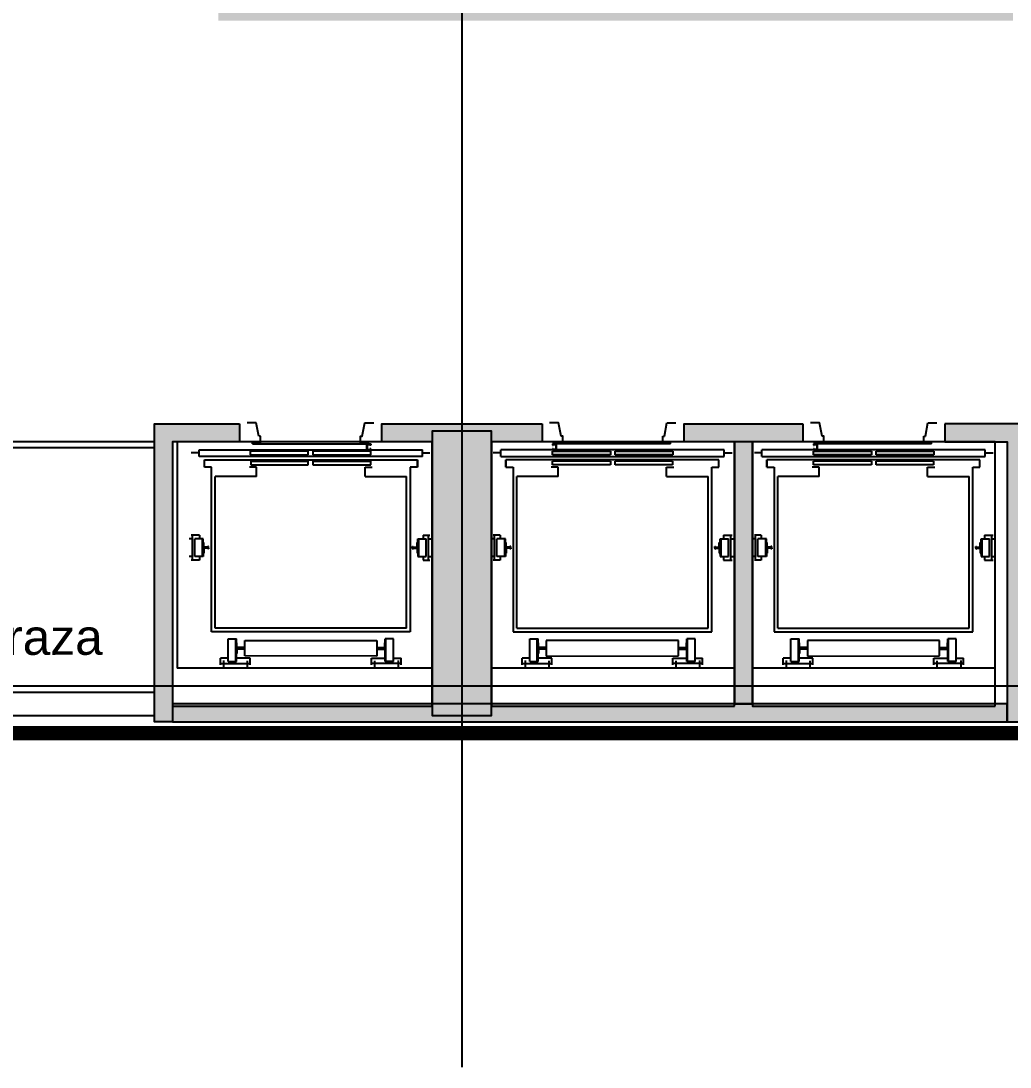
# Model space of a CAD drawing. Header units: metres. Extents: x 357 to 1031, y 43 to 2905.
# Drawn here: x 1008.27 to 1016.62, y 2472.12 to 2480.95 of the extents above; entities that cross this region are included whole.
import ezdxf

# ---------------------------------------------------------------- set-up
doc = ezdxf.new("R2010")
doc.units = ezdxf.units.M
doc.layers.add('GG_PISO 5', color=8, linetype='Continuous')
doc.styles.get("Standard").update_dxf_attribs({"font": 'arial.ttf'})

msp = doc.modelspace()

# ---------------------------------------------------------------- hatches: boundary and pattern name
at = {"layer": 'GG_PISO 5'}
h = msp.add_hatch(color=256, dxfattribs=at)
h.paths.add_polyline_path([(1003.7434, 2527.915), (1003.2434, 2527.915), (1003.2434, 2529.415), (1003.7434, 2529.415)])
h.paths.add_polyline_path([(996.2434, 2527.915), (995.7434, 2527.915), (995.7434, 2529.415), (996.2434, 2529.415)])
h.paths.add_polyline_path([(1019.741, 2527.915), (1019.241, 2527.915), (1019.241, 2529.415), (1019.741, 2529.415)])
h.paths.add_polyline_path([(1012.2434, 2527.915), (1011.7434, 2527.915), (1011.7434, 2529.415), (1012.2434, 2529.415)])
h.paths.add_polyline_path([(1020.241, 2519.3901), (1020.241, 2518.8901), (1018.741, 2518.8901), (1018.741, 2519.3901)])
h.paths.add_polyline_path([(1004.2434, 2519.3901), (1004.2434, 2518.8901), (1002.7434, 2518.8901), (1002.7434, 2519.3901)])
h.paths.add_polyline_path([(1011.2434, 2519.3901), (1011.2434, 2518.8901), (1012.7434, 2518.8901), (1012.7434, 2519.3901)])
h.paths.add_polyline_path([(995.2434, 2519.3901), (995.2434, 2518.8901), (996.7434, 2518.8901), (996.7434, 2519.3901)])
h.paths.add_polyline_path([(1020.241, 2511.3901), (1020.241, 2510.8901), (1018.741, 2510.8901), (1018.741, 2511.3901)])
h.paths.add_polyline_path([(1004.2434, 2511.3901), (1004.2434, 2510.8901), (1002.7434, 2510.8901), (1002.7434, 2511.3901)])
h.paths.add_polyline_path([(1011.2434, 2511.3901), (1011.2434, 2510.8901), (1012.7434, 2510.8901), (1012.7434, 2511.3901)])
h.paths.add_polyline_path([(995.2434, 2511.3901), (995.2434, 2510.8901), (996.7434, 2510.8901), (996.7434, 2511.3901)])
h.paths.add_polyline_path([(1020.241, 2501.2901), (1020.241, 2500.7901), (1018.741, 2500.7901), (1018.741, 2501.2901)])
h.paths.add_polyline_path([(1004.2434, 2501.2901), (1004.2434, 2500.7901), (1002.7434, 2500.7901), (1002.7434, 2501.2901)])
h.paths.add_polyline_path([(1011.2434, 2501.2901), (1011.2434, 2500.7901), (1012.7434, 2500.7901), (1012.7434, 2501.2901)])
h.paths.add_polyline_path([(995.2434, 2501.2901), (995.2434, 2500.7901), (996.7434, 2500.7901), (996.7434, 2501.2901)])
h.paths.add_polyline_path([(1020.241, 2493.2901), (1020.241, 2492.7901), (1018.741, 2492.7901), (1018.741, 2493.2901)])
h.paths.add_polyline_path([(1004.2434, 2493.2901), (1004.2434, 2492.7901), (1002.7434, 2492.7901), (1002.7434, 2493.2901)])
h.paths.add_polyline_path([(1011.2434, 2493.2901), (1011.2434, 2492.7901), (1012.7434, 2492.7901), (1012.7434, 2493.2901)])
h.paths.add_polyline_path([(995.2434, 2493.2901), (995.2434, 2492.7901), (996.7434, 2492.7901), (996.7434, 2493.2901)])
h.paths.add_polyline_path([(1012.2433, 2483.6125), (1011.7433, 2483.6125), (1011.7434, 2482.1172), (1012.2434, 2482.1172)])
h.paths.add_polyline_path([(1018.3458, 2483.6151), (1019.8458, 2483.6151), (1019.8458, 2483.1151), (1018.3458, 2483.1151)])
h.paths.add_polyline_path([(996.2434, 2482.1149), (996.2434, 2483.6149), (995.7434, 2483.6149), (995.7434, 2482.1149)])
h.paths.add_polyline_path([(1003.7434, 2482.1149), (1003.7434, 2483.6149), (1003.2434, 2483.6149), (1003.2434, 2482.1149)])
h.paths.add_polyline_path([(1019.241, 2475.0901), (1019.241, 2477.4901), (1019.741, 2477.4901), (1019.741, 2475.0901)])
h.paths.add_polyline_path([(1011.7434, 2477.4901), (1011.7434, 2475.0901), (1012.2434, 2475.0901), (1012.2434, 2477.4901)])
h.paths.add_polyline_path([(1003.2434, 2477.4901), (1003.2434, 2475.0901), (1003.7434, 2475.0901), (1003.7434, 2477.4901)])
h.paths.add_polyline_path([(996.2434, 2477.4901), (996.2434, 2475.0901), (995.7434, 2475.0901), (995.7434, 2477.4901)])
at = {"layer": 'GG_PISO 5', "ltscale": 0.03}
h = msp.add_hatch(color=256, dxfattribs=at)
h.dxf.hatch_style = 1
h.paths.add_polyline_path([(1006.8031, 2482.1149), (1006.8031, 2482.2649), (1003.7434, 2482.2652), (1003.7434, 2482.1152)])
h.paths.add_polyline_path([(1003.3934, 2477.4911), (1003.3934, 2482.1158), (1003.2434, 2482.1158), (1003.2434, 2477.8565), (1003.2434, 2477.4911)])
h.paths.add_polyline_path([(1006.803, 2478.9404), (1006.653, 2478.9404), (1006.653, 2482.1149), (1006.803, 2482.1149)])
h.paths.add_polyline_path([(1005.4027, 2479.0904), (1005.403, 2477.4008), (1005.553, 2477.4008), (1005.5528, 2479.0904)])
h.paths.add_polyline_path([(1005.553, 2477.4008), (1005.703, 2477.4011), (1005.703, 2477.5511), (1005.553, 2477.5509)])
h.paths.add_polyline_path([(1006.803, 2477.5511), (1006.653, 2477.5511), (1006.653, 2476.9014), (1006.803, 2476.9014)])
h.paths.add_polyline_path([(1006.6031, 2477.4008), (1006.653, 2477.401), (1006.653, 2477.5511), (1006.6031, 2477.5509)])
h.paths.add_polyline_path([(1006.653, 2475.7013), (1006.653, 2475.2065), (1006.8031, 2475.2065), (1006.8031, 2475.7013)])
h.paths.add_polyline_path([(1003.2434, 2475.0564), (1006.8031, 2475.0564), (1006.8031, 2475.2065), (1003.7434, 2475.2065), (1003.7434, 2475.091), (1003.2434, 2475.091)])
h.paths.add_polyline_path([(1010.1188, 2477.5511), (1010.1188, 2477.4011), (1009.5523, 2477.4011), (1009.5523, 2475.0364), (1009.4023, 2475.0364), (1009.4023, 2477.5511)])
h.paths.add_polyline_path([(1012.6712, 2477.5511), (1012.6712, 2477.4011), (1012.2434, 2477.4011), (1012.2434, 2477.491), (1011.7434, 2477.491), (1011.7434, 2477.4011), (1011.3188, 2477.4011), (1011.3188, 2477.5511)])
h.paths.add_polyline_path([(1009.5523, 2475.0364), (1016.5949, 2475.0364), (1016.5949, 2475.1891), (1009.5523, 2475.1891)])
h.paths.add_polyline_path([(1014.8703, 2477.5511), (1014.8703, 2477.401), (1013.8712, 2477.401), (1013.8712, 2477.5511)])
h.paths.add_polyline_path([(1014.2957, 2475.1891), (1014.4458, 2475.1891), (1014.4458, 2477.401), (1014.2958, 2477.401), (1014.2958, 2477.4031), (1014.2957, 2475.1891), (1014.2957, 2475.1891)])
h.paths.add_polyline_path([(1016.0703, 2477.5511), (1016.0703, 2477.401), (1016.5949, 2477.401), (1016.5949, 2475.0364), (1016.7449, 2475.0364), (1016.7449, 2477.5511)])
h.paths.add_polyline_path([(1019.741, 2475.191), (1023.5422, 2475.191), (1023.5422, 2475.041), (1019.1909, 2475.0409), (1019.1909, 2477.4901), (1019.241, 2477.4901), (1019.241, 2475.0901), (1019.741, 2475.0901)])
h.paths.add_polyline_path([(1022.9763, 2476.6947), (1022.9763, 2475.191), (1022.8262, 2475.191), (1022.8262, 2476.6947)], flags=17)
h.paths.add_polyline_path([(1022.9763, 2476.6947), (1023.3921, 2476.6947), (1023.3921, 2476.5447), (1022.9763, 2476.5446)], flags=17)
h.paths.add_polyline_path([(1023.5422, 2476.6947), (1023.5422, 2475.191), (1023.3922, 2475.191), (1023.3921, 2476.6947)])
h.paths.add_polyline_path([(1019.3545, 2477.4898), (1019.3545, 2481.1026), (1019.1909, 2481.1026), (1019.1909, 2477.4904)])
h.paths.add_polyline_path([(1020.3974, 2479.0106), (1023.3921, 2479.0106), (1023.3921, 2478.8605), (1020.3974, 2478.8605)])
h.paths.add_polyline_path([(1020.8494, 2479.9498), (1020.8494, 2479.0106), (1020.9995, 2479.0106), (1020.9995, 2479.9498)])
h.paths.add_polyline_path([(1019.4911, 2479.0106), (1019.3545, 2479.0106), (1019.3545, 2478.8605), (1019.4911, 2478.8605)])
h.paths.add_polyline_path([(1023.5422, 2481.1026), (1023.5422, 2479.8988), (1023.3922, 2479.8988), (1023.3921, 2481.1026)])
h.paths.add_polyline_path([(1020.8431, 2481.1026), (1023.3921, 2481.1027), (1023.3921, 2480.9526), (1020.8431, 2480.9526)])
h.paths.add_polyline_path([(1020.8494, 2484.871), (1020.8494, 2483.3101), (1020.9995, 2483.3101), (1020.9994, 2484.871)])
h.paths.add_polyline_path([(1022.6142, 2484.8673), (1020.8494, 2484.8712), (1020.8494, 2485.0212), (1022.6151, 2485.0171)])
h.paths.add_polyline_path([(1018.3458, 2483.6167), (1014.6943, 2483.6166), (1014.6943, 2483.4666), (1018.3458, 2483.4667)])
h.paths.add_polyline_path([(1016.6449, 2481.1026), (1016.4949, 2481.1026), (1016.4948, 2482.4277), (1016.6449, 2482.4277)])
h.paths.add_polyline_path([(1016.4949, 2482.114), (1016.4949, 2482.2641), (1015.8612, 2482.2646), (1015.8612, 2482.1146)])
h.paths.add_polyline_path([(1014.9958, 2481.1027), (1014.8457, 2481.1027), (1014.8457, 2482.1145), (1014.9957, 2482.1145)])
h.paths.add_polyline_path([(1014.4072, 2482.1143), (1014.4072, 2482.2643), (1015.0612, 2482.2646), (1015.0612, 2482.1146)])
h.paths.add_polyline_path([(1013.0434, 2482.1145), (1013.0434, 2482.2646), (1013.6072, 2482.2649), (1013.6072, 2482.1149)])
h.paths.add_polyline_path([(1013.3466, 2481.1028), (1013.1966, 2481.1028), (1013.1965, 2482.1146), (1013.3465, 2482.1146)])
h.paths.add_polyline_path([(1009.9406, 2482.1192), (1009.9406, 2482.2692), (1011.7434, 2482.2649), (1011.7434, 2482.1149)])
h.paths.add_polyline_path([(1014.6942, 2483.6167), (1014.6945, 2486.3156), (1014.8447, 2486.3156), (1014.8444, 2483.6167)])
h.paths.add_polyline_path([(1022.7422, 2486.4656), (1014.6943, 2486.4656), (1014.6943, 2486.3156), (1022.7422, 2486.3156)])
h.paths.add_polyline_path([(1009.9412, 2481.1026), (1009.9412, 2480.9526), (1016.6449, 2480.9526), (1016.6449, 2481.1026)])

# ---------------------------------------------------------------- linework, layer by layer
at = {"layer": 'GG_PISO 5'}
for p, q in [((1011.9934, 2531.6847), (1011.9934, 2472.1248)), ((1010.2603, 2477.5608), (1010.1843, 2477.5608)), ((1010.2814, 2477.4488), (1010.2603, 2477.5608)), ((1013.7036, 2477.4488), (1013.7247, 2477.5608)), ((1013.7247, 2477.5608), (1013.8007, 2477.5608)), ((1015.906, 2477.4488), (1015.9271, 2477.5608)), ((1015.9271, 2477.5608), (1016.0031, 2477.5608)), ((1009.5934, 2477.4011), (1009.5934, 2475.491)), ((1010.2293, 2477.3816), (1010.2293, 2477.3916)), ((1010.2293, 2477.3916), (1010.2952, 2477.3916)), ((1010.2952, 2477.4488), (1010.2814, 2477.4488)), ((1010.2952, 2477.3916), (1010.2952, 2477.4488)), ((1011.1916, 2477.3315), (1011.1916, 2477.3815)), ((1011.1916, 2477.3315), (1011.1916, 2477.3815)), ((1011.1916, 2477.3815), (1011.2266, 2477.3815)), ((1011.1916, 2477.3815), (1011.2266, 2477.3815)), ((1011.1951, 2477.335), (1011.1951, 2477.378)), ((1011.1951, 2477.378), (1011.1951, 2477.335)), ((1011.1951, 2477.378), (1011.2231, 2477.378)), ((1011.2231, 2477.378), (1011.1951, 2477.378)), ((1011.2191, 2477.376), (1011.2231, 2477.376)), ((1011.2191, 2477.3725), (1011.2191, 2477.376)), ((1011.2191, 2477.376), (1011.2231, 2477.376)), ((1011.2191, 2477.3725), (1011.2191, 2477.376)), ((1011.2266, 2477.3725), (1011.2191, 2477.3725)), ((1011.2266, 2477.3725), (1011.2191, 2477.3725)), ((1011.2231, 2477.378), (1011.2231, 2477.376)), ((1011.2231, 2477.376), (1011.2231, 2477.378)), ((1011.2266, 2477.3815), (1011.2266, 2477.3725)), ((1011.2266, 2477.3815), (1011.2266, 2477.3725)), ((1012.7584, 2477.3816), (1012.7584, 2477.3726)), ((1012.7584, 2477.3816), (1012.7584, 2477.3726)), ((1012.7934, 2477.3816), (1012.7584, 2477.3816)), ((1012.7934, 2477.3816), (1012.7584, 2477.3816)), ((1012.7584, 2477.3726), (1012.7659, 2477.3726)), ((1012.7584, 2477.3726), (1012.7659, 2477.3726)), ((1012.7619, 2477.3781), (1012.7619, 2477.3761)), ((1012.7619, 2477.3761), (1012.7619, 2477.3781)), ((1012.7899, 2477.3781), (1012.7619, 2477.3781)), ((1012.7619, 2477.3781), (1012.7899, 2477.3781)), ((1012.7659, 2477.3761), (1012.7619, 2477.3761)), ((1012.7659, 2477.3761), (1012.7619, 2477.3761)), ((1012.7659, 2477.3726), (1012.7659, 2477.3761)), ((1012.7659, 2477.3726), (1012.7659, 2477.3761)), ((1012.7899, 2477.3351), (1012.7899, 2477.3781)), ((1012.7899, 2477.3781), (1012.7899, 2477.3351)), ((1012.7934, 2477.3316), (1012.7934, 2477.3816)), ((1012.7934, 2477.3316), (1012.7934, 2477.3816)), ((1013.6898, 2477.3917), (1013.6898, 2477.4488)), ((1013.6898, 2477.4488), (1013.7036, 2477.4488)), ((1013.7557, 2477.3917), (1013.6898, 2477.3917)), ((1013.7557, 2477.3817), (1013.7557, 2477.3917)), ((1014.9609, 2477.3815), (1014.9609, 2477.3725)), ((1014.9609, 2477.3815), (1014.9609, 2477.3725)), ((1014.9959, 2477.3815), (1014.9609, 2477.3815)), ((1014.9959, 2477.3815), (1014.9609, 2477.3815)), ((1014.9609, 2477.3725), (1014.9684, 2477.3725)), ((1014.9609, 2477.3725), (1014.9684, 2477.3725)), ((1014.9644, 2477.378), (1014.9644, 2477.376)), ((1014.9644, 2477.376), (1014.9644, 2477.378)), ((1014.9924, 2477.378), (1014.9644, 2477.378)), ((1014.9644, 2477.378), (1014.9924, 2477.378)), ((1014.9684, 2477.376), (1014.9644, 2477.376)), ((1014.9684, 2477.376), (1014.9644, 2477.376)), ((1014.9684, 2477.3725), (1014.9684, 2477.376)), ((1014.9684, 2477.3725), (1014.9684, 2477.376)), ((1014.9924, 2477.335), (1014.9924, 2477.378)), ((1014.9924, 2477.378), (1014.9924, 2477.335)), ((1014.9959, 2477.3315), (1014.9959, 2477.3815)), ((1014.9959, 2477.3315), (1014.9959, 2477.3815)), ((1015.8922, 2477.3916), (1015.8922, 2477.4488)), ((1015.8922, 2477.4488), (1015.906, 2477.4488)), ((1015.9581, 2477.3917), (1015.8922, 2477.3916)), ((1015.9581, 2477.3816), (1015.9581, 2477.3917)), ((1009.7784, 2477.3067), (1009.7102, 2477.3067)), ((1009.7784, 2477.2767), (1009.7784, 2477.3317)), ((1009.7784, 2477.3317), (1011.6624, 2477.3315)), ((1011.6624, 2477.2765), (1009.7784, 2477.2767)), ((1010.698, 2477.3197), (1010.2098, 2477.3198)), ((1010.2098, 2477.3198), (1010.2098, 2477.2888)), ((1010.2098, 2477.2888), (1010.698, 2477.2887)), ((1010.698, 2477.2887), (1010.698, 2477.3197)), ((1010.7371, 2477.32), (1010.7371, 2477.289)), ((1011.226, 2477.32), (1010.7371, 2477.32)), ((1010.7371, 2477.289), (1011.226, 2477.289)), ((1011.1916, 2477.3315), (1011.2266, 2477.3315)), ((1011.2266, 2477.3315), (1011.1916, 2477.3315)), ((1011.1951, 2477.335), (1011.2231, 2477.335)), ((1011.1951, 2477.335), (1011.2231, 2477.335)), ((1011.2266, 2477.3405), (1011.2191, 2477.3405)), ((1011.2191, 2477.3405), (1011.2191, 2477.337)), ((1011.2191, 2477.3405), (1011.2266, 2477.3405)), ((1011.2191, 2477.337), (1011.2191, 2477.3405)), ((1011.2191, 2477.337), (1011.2231, 2477.337)), ((1011.2231, 2477.337), (1011.2191, 2477.337)), ((1011.2231, 2477.337), (1011.2231, 2477.335)), ((1011.2231, 2477.335), (1011.2231, 2477.337)), ((1011.226, 2477.289), (1011.226, 2477.32)), ((1011.2266, 2477.3315), (1011.2266, 2477.3405)), ((1011.2266, 2477.3405), (1011.2266, 2477.3315)), ((1011.6624, 2477.2765), (1011.6624, 2477.3315)), ((1011.6624, 2477.3065), (1011.725, 2477.3065)), ((1012.3226, 2477.3065), (1012.26, 2477.3065)), ((1014.2066, 2477.3317), (1012.3226, 2477.3315)), ((1012.3226, 2477.2765), (1012.3226, 2477.3315)), ((1012.3226, 2477.2765), (1014.2066, 2477.2767)), ((1012.7584, 2477.3406), (1012.7659, 2477.3406)), ((1012.7584, 2477.3316), (1012.7584, 2477.3406)), ((1012.7584, 2477.3406), (1012.7584, 2477.3316)), ((1012.7659, 2477.3406), (1012.7584, 2477.3406)), ((1012.7934, 2477.3316), (1012.7584, 2477.3316)), ((1012.7584, 2477.3316), (1012.7934, 2477.3316)), ((1012.7591, 2477.32), (1013.248, 2477.3201)), ((1012.7591, 2477.289), (1012.7591, 2477.32)), ((1013.248, 2477.2891), (1012.7591, 2477.289)), ((1012.7619, 2477.3371), (1012.7619, 2477.3351)), ((1012.7659, 2477.3371), (1012.7619, 2477.3371)), ((1012.7619, 2477.3371), (1012.7659, 2477.3371)), ((1012.7619, 2477.3351), (1012.7619, 2477.3371)), ((1012.7899, 2477.3351), (1012.7619, 2477.3351)), ((1012.7899, 2477.3351), (1012.7619, 2477.3351)), ((1012.7659, 2477.3406), (1012.7659, 2477.3371)), ((1012.7659, 2477.3371), (1012.7659, 2477.3406)), ((1013.248, 2477.3201), (1013.248, 2477.2891)), ((1013.2871, 2477.2888), (1013.287, 2477.3198)), ((1013.287, 2477.3198), (1013.7753, 2477.3198)), ((1013.7753, 2477.2888), (1013.2871, 2477.2888)), ((1013.7753, 2477.3198), (1013.7753, 2477.2888)), ((1014.2066, 2477.2767), (1014.2066, 2477.3317)), ((1014.2066, 2477.3067), (1014.2749, 2477.3067)), ((1014.525, 2477.3065), (1014.4624, 2477.3065)), ((1016.409, 2477.3317), (1014.525, 2477.3315)), ((1014.525, 2477.2765), (1014.525, 2477.3315)), ((1014.525, 2477.2765), (1016.409, 2477.2767)), ((1014.9609, 2477.3405), (1014.9684, 2477.3405)), ((1014.9609, 2477.3315), (1014.9609, 2477.3405)), ((1014.9609, 2477.3405), (1014.9609, 2477.3315)), ((1014.9684, 2477.3405), (1014.9609, 2477.3405)), ((1014.9959, 2477.3315), (1014.9609, 2477.3315)), ((1014.9609, 2477.3315), (1014.9959, 2477.3315)), ((1014.9615, 2477.289), (1014.9615, 2477.32)), ((1014.9615, 2477.32), (1015.4504, 2477.32)), ((1015.4504, 2477.289), (1014.9615, 2477.289)), ((1014.9644, 2477.337), (1014.9644, 2477.335)), ((1014.9684, 2477.337), (1014.9644, 2477.337)), ((1014.9644, 2477.337), (1014.9684, 2477.337)), ((1014.9644, 2477.335), (1014.9644, 2477.337)), ((1014.9924, 2477.335), (1014.9644, 2477.335)), ((1014.9924, 2477.335), (1014.9644, 2477.335)), ((1014.9684, 2477.3405), (1014.9684, 2477.337)), ((1014.9684, 2477.337), (1014.9684, 2477.3405)), ((1015.4504, 2477.32), (1015.4504, 2477.289)), ((1015.4895, 2477.3197), (1015.9777, 2477.3198)), ((1015.4895, 2477.2887), (1015.4895, 2477.3197)), ((1015.9777, 2477.2888), (1015.4895, 2477.2887)), ((1015.9777, 2477.3198), (1015.9777, 2477.2888)), ((1016.409, 2477.2767), (1016.409, 2477.3317)), ((1016.409, 2477.3067), (1016.4773, 2477.3067)), ((1009.822, 2477.2467), (1011.6189, 2477.2465)), ((1009.822, 2477.1867), (1009.822, 2477.2467)), ((1010.213, 2477.2357), (1010.698, 2477.2357)), ((1010.213, 2477.2357), (1010.213, 2477.2047)), ((1010.213, 2477.2047), (1010.698, 2477.2047)), ((1010.698, 2477.2047), (1010.698, 2477.2357)), ((1010.7371, 2477.2357), (1010.7371, 2477.2047)), ((1010.7371, 2477.2357), (1011.2269, 2477.2356)), ((1010.7371, 2477.2047), (1011.2269, 2477.2046)), ((1011.2269, 2477.2046), (1011.2269, 2477.2356)), ((1011.6189, 2477.1865), (1011.6189, 2477.2465)), ((1011.6189, 2477.2465), (1011.6189, 2477.1865)), ((1014.163, 2477.2467), (1012.3662, 2477.2465)), ((1012.3662, 2477.1865), (1012.3662, 2477.2465)), ((1012.3662, 2477.2465), (1012.3662, 2477.1865)), ((1012.7581, 2477.2047), (1012.7581, 2477.2357)), ((1013.248, 2477.2357), (1012.7581, 2477.2357)), ((1013.248, 2477.2047), (1012.7581, 2477.2047)), ((1013.248, 2477.2357), (1013.248, 2477.2047)), ((1013.772, 2477.2358), (1013.2871, 2477.2357)), ((1013.2871, 2477.2047), (1013.2871, 2477.2357)), ((1013.772, 2477.2048), (1013.2871, 2477.2047)), ((1013.772, 2477.2358), (1013.772, 2477.2048)), ((1014.163, 2477.1867), (1014.163, 2477.2467)), ((1016.3654, 2477.2467), (1014.5686, 2477.2465)), ((1014.5686, 2477.1865), (1014.5686, 2477.2465)), ((1014.5686, 2477.2465), (1014.5686, 2477.1865)), ((1015.4504, 2477.2357), (1014.9605, 2477.2356)), ((1014.9605, 2477.2046), (1014.9605, 2477.2356)), ((1015.4504, 2477.2047), (1014.9605, 2477.2046)), ((1015.4504, 2477.2357), (1015.4504, 2477.2047)), ((1015.4895, 2477.2047), (1015.4895, 2477.2357)), ((1015.9744, 2477.2357), (1015.4895, 2477.2357)), ((1015.9745, 2477.2047), (1015.4895, 2477.2047)), ((1015.9744, 2477.2357), (1015.9745, 2477.2047)), ((1016.3655, 2477.1867), (1016.3654, 2477.2467)), ((1009.882, 2477.1866), (1009.822, 2477.1867)), ((1009.8819, 2475.7979), (1009.882, 2477.1866)), ((1009.9129, 2475.8279), (1009.913, 2477.1066)), ((1010.263, 2477.1066), (1009.913, 2477.1066)), ((1010.263, 2477.1866), (1010.203, 2477.1866)), ((1010.263, 2477.1066), (1010.263, 2477.1866)), ((1011.1779, 2477.1865), (1011.2379, 2477.1865)), ((1011.1779, 2477.1065), (1011.1779, 2477.1865)), ((1011.1779, 2477.1065), (1011.5279, 2477.1065)), ((1011.5277, 2475.8278), (1011.5279, 2477.1065)), ((1011.5589, 2477.1865), (1011.5587, 2475.7978)), ((1011.6189, 2477.1865), (1011.5589, 2477.1865)), ((1012.3662, 2477.1865), (1012.4262, 2477.1865)), ((1012.4262, 2477.1865), (1012.4263, 2475.7978)), ((1012.8072, 2477.1066), (1012.4572, 2477.1066)), ((1012.4573, 2475.8278), (1012.4572, 2477.1066)), ((1012.8072, 2477.1866), (1012.7472, 2477.1866)), ((1012.8072, 2477.1066), (1012.8072, 2477.1866)), ((1013.722, 2477.1067), (1013.722, 2477.1867)), ((1013.722, 2477.1867), (1013.782, 2477.1867)), ((1013.722, 2477.1067), (1014.072, 2477.1067)), ((1014.0722, 2475.828), (1014.072, 2477.1067)), ((1014.1032, 2475.798), (1014.103, 2477.1867)), ((1014.103, 2477.1867), (1014.163, 2477.1867)), ((1014.5686, 2477.1865), (1014.6286, 2477.1865)), ((1014.6286, 2477.1865), (1014.6287, 2475.7978)), ((1015.0096, 2477.1065), (1014.6596, 2477.1065)), ((1014.6597, 2475.8278), (1014.6596, 2477.1065)), ((1015.0096, 2477.1865), (1014.9496, 2477.1865)), ((1015.0096, 2477.1065), (1015.0096, 2477.1865)), ((1015.9245, 2477.1066), (1015.9245, 2477.1866)), ((1015.9245, 2477.1866), (1015.9845, 2477.1866)), ((1015.9245, 2477.1066), (1016.2745, 2477.1067)), ((1016.2746, 2475.8279), (1016.2745, 2477.1067)), ((1016.3056, 2475.7979), (1016.3055, 2477.1867)), ((1016.3055, 2477.1867), (1016.3655, 2477.1867)), ((1009.7199, 2476.5818), (1009.6925, 2476.5818)), ((1009.7819, 2476.6118), (1009.7101, 2476.6118)), ((1009.7209, 2476.4018), (1009.721, 2476.6118)), ((1009.7411, 2476.4318), (1009.7411, 2476.5818)), ((1009.8118, 2476.5818), (1009.7411, 2476.5818)), ((1009.7819, 2476.6118), (1009.7819, 2476.5818)), ((1009.8058, 2476.4318), (1009.8058, 2476.5818)), ((1009.8058, 2476.5818), (1009.8058, 2476.4318)), ((1009.8118, 2476.5518), (1009.8118, 2476.5818)), ((1009.8118, 2476.5518), (1009.8118, 2476.5818)), ((1011.6232, 2476.5516), (1011.6232, 2476.5816)), ((1011.6232, 2476.5516), (1011.6232, 2476.5816)), ((1011.6232, 2476.5816), (1011.6948, 2476.5816)), ((1011.6292, 2476.4316), (1011.6292, 2476.5816)), ((1011.6292, 2476.5816), (1011.6292, 2476.4316)), ((1011.6686, 2476.6116), (1011.725, 2476.6116)), ((1011.6686, 2476.6116), (1011.6686, 2476.5816)), ((1011.6948, 2476.4316), (1011.6948, 2476.5816)), ((1011.7141, 2476.4016), (1011.7141, 2476.6116)), ((1011.7151, 2476.5816), (1011.7425, 2476.5816)), ((1012.2699, 2476.5817), (1012.2425, 2476.5817)), ((1012.3164, 2476.6117), (1012.2601, 2476.6117)), ((1012.271, 2476.4017), (1012.2709, 2476.6117)), ((1012.2903, 2476.4317), (1012.2903, 2476.5817)), ((1012.3618, 2476.5817), (1012.2903, 2476.5817)), ((1012.3164, 2476.6117), (1012.3164, 2476.5817)), ((1012.3558, 2476.4317), (1012.3558, 2476.5817)), ((1012.3558, 2476.5817), (1012.3558, 2476.4317)), ((1012.3618, 2476.5517), (1012.3618, 2476.5817)), ((1012.3618, 2476.5517), (1012.3618, 2476.5817)), ((1014.1732, 2476.5518), (1014.1732, 2476.5818)), ((1014.1732, 2476.5518), (1014.1732, 2476.5818)), ((1014.1732, 2476.5818), (1014.2439, 2476.5818)), ((1014.1792, 2476.4318), (1014.1792, 2476.5818)), ((1014.1792, 2476.5818), (1014.1792, 2476.4318)), ((1014.2031, 2476.6118), (1014.2031, 2476.5818)), ((1014.2031, 2476.6118), (1014.2749, 2476.6118)), ((1014.2439, 2476.4318), (1014.2439, 2476.5818)), ((1014.2641, 2476.4018), (1014.2641, 2476.6118)), ((1014.2651, 2476.5818), (1014.2925, 2476.5818)), ((1014.4723, 2476.5816), (1014.4449, 2476.5816)), ((1014.5188, 2476.6116), (1014.4625, 2476.6116)), ((1014.4734, 2476.4016), (1014.4733, 2476.6116)), ((1014.4927, 2476.4316), (1014.4927, 2476.5816)), ((1014.5642, 2476.5816), (1014.4927, 2476.5816)), ((1014.5188, 2476.6116), (1014.5188, 2476.5816)), ((1014.5582, 2476.4316), (1014.5582, 2476.5816)), ((1014.5582, 2476.5816), (1014.5582, 2476.4316)), ((1014.5642, 2476.5516), (1014.5642, 2476.5816)), ((1014.5642, 2476.5516), (1014.5642, 2476.5816)), ((1016.3756, 2476.5518), (1016.3756, 2476.5818)), ((1016.3756, 2476.5518), (1016.3756, 2476.5818)), ((1016.3756, 2476.5818), (1016.4463, 2476.5818)), ((1016.3816, 2476.4318), (1016.3816, 2476.5818)), ((1016.3816, 2476.5818), (1016.3816, 2476.4318)), ((1016.4055, 2476.6118), (1016.4055, 2476.5818)), ((1016.4055, 2476.6118), (1016.4774, 2476.6118)), ((1016.4463, 2476.4318), (1016.4463, 2476.5818)), ((1016.4665, 2476.4018), (1016.4665, 2476.6118)), ((1016.4675, 2476.5818), (1016.4949, 2476.5818)), ((1009.8118, 2476.5518), (1009.8118, 2476.5068)), ((1009.8118, 2476.5518), (1009.8118, 2476.5068)), ((1009.8118, 2476.5518), (1009.8118, 2476.5068)), ((1009.8118, 2476.5518), (1009.8118, 2476.5068)), ((1009.8188, 2476.5518), (1009.8118, 2476.5518)), ((1009.8188, 2476.5518), (1009.8118, 2476.5518)), ((1009.8118, 2476.4618), (1009.8118, 2476.5068)), ((1009.8118, 2476.4618), (1009.8118, 2476.5068)), ((1009.8118, 2476.4618), (1009.8118, 2476.5068)), ((1009.8118, 2476.4618), (1009.8118, 2476.5068)), ((1009.8188, 2476.5103), (1009.8188, 2476.5518)), ((1009.8188, 2476.5103), (1009.8188, 2476.5518)), ((1009.8572, 2476.5103), (1009.8188, 2476.5103)), ((1009.8188, 2476.5033), (1009.8188, 2476.4618)), ((1009.8188, 2476.5033), (1009.8188, 2476.4618)), ((1009.8572, 2476.5033), (1009.8188, 2476.5033)), ((1009.8572, 2476.5173), (1009.8502, 2476.5173)), ((1009.8502, 2476.5173), (1009.8502, 2476.5033)), ((1009.8502, 2476.4963), (1009.8502, 2476.5033)), ((1009.8572, 2476.4963), (1009.8502, 2476.4963)), ((1009.8572, 2476.5103), (1009.8572, 2476.5173)), ((1009.8572, 2476.5033), (1009.8572, 2476.5103)), ((1009.8572, 2476.5033), (1009.8572, 2476.4963)), ((1011.5778, 2476.5171), (1011.5848, 2476.5171)), ((1011.5778, 2476.5101), (1011.5778, 2476.5171)), ((1011.5778, 2476.5101), (1011.6162, 2476.5101)), ((1011.5778, 2476.5031), (1011.5778, 2476.5101)), ((1011.5778, 2476.5031), (1011.6162, 2476.5031)), ((1011.5778, 2476.5031), (1011.5778, 2476.4961)), ((1011.5778, 2476.4961), (1011.5848, 2476.4961)), ((1011.5848, 2476.5171), (1011.5848, 2476.5031)), ((1011.5848, 2476.4961), (1011.5848, 2476.5031)), ((1011.6162, 2476.5101), (1011.6162, 2476.5516)), ((1011.6162, 2476.5101), (1011.6162, 2476.5516)), ((1011.6162, 2476.5516), (1011.6232, 2476.5516)), ((1011.6162, 2476.5516), (1011.6232, 2476.5516)), ((1011.6162, 2476.5031), (1011.6162, 2476.4616)), ((1011.6162, 2476.5031), (1011.6162, 2476.4616)), ((1011.6232, 2476.5516), (1011.6232, 2476.5066)), ((1011.6232, 2476.5516), (1011.6232, 2476.5066)), ((1011.6232, 2476.5516), (1011.6232, 2476.5066)), ((1011.6232, 2476.5516), (1011.6232, 2476.5066)), ((1011.6232, 2476.4616), (1011.6232, 2476.5066)), ((1011.6232, 2476.4616), (1011.6232, 2476.5066)), ((1011.6232, 2476.4616), (1011.6232, 2476.5066)), ((1011.6232, 2476.4616), (1011.6232, 2476.5066)), ((1012.3618, 2476.5517), (1012.3618, 2476.5067)), ((1012.3618, 2476.5517), (1012.3618, 2476.5067)), ((1012.3618, 2476.5517), (1012.3618, 2476.5067)), ((1012.3618, 2476.5517), (1012.3618, 2476.5067)), ((1012.3688, 2476.5517), (1012.3618, 2476.5517)), ((1012.3688, 2476.5517), (1012.3618, 2476.5517)), ((1012.3618, 2476.4617), (1012.3618, 2476.5067)), ((1012.3618, 2476.4617), (1012.3618, 2476.5067)), ((1012.3618, 2476.4617), (1012.3618, 2476.5067)), ((1012.3618, 2476.4617), (1012.3618, 2476.5067)), ((1012.3688, 2476.5102), (1012.3688, 2476.5517)), ((1012.3688, 2476.5102), (1012.3688, 2476.5517)), ((1012.4072, 2476.5102), (1012.3688, 2476.5102)), ((1012.3688, 2476.5032), (1012.3688, 2476.4617)), ((1012.3688, 2476.5032), (1012.3688, 2476.4617)), ((1012.4072, 2476.5032), (1012.3688, 2476.5032)), ((1012.4072, 2476.5172), (1012.4002, 2476.5172)), ((1012.4002, 2476.5172), (1012.4002, 2476.5032)), ((1012.4002, 2476.4962), (1012.4002, 2476.5032)), ((1012.4072, 2476.4962), (1012.4002, 2476.4962)), ((1012.4072, 2476.5102), (1012.4072, 2476.5172)), ((1012.4072, 2476.5032), (1012.4072, 2476.5102)), ((1012.4072, 2476.5032), (1012.4072, 2476.4962)), ((1014.1278, 2476.5103), (1014.1278, 2476.5173)), ((1014.1278, 2476.5173), (1014.1348, 2476.5173)), ((1014.1278, 2476.5103), (1014.1662, 2476.5103)), ((1014.1278, 2476.5033), (1014.1278, 2476.5103)), ((1014.1278, 2476.5033), (1014.1662, 2476.5033)), ((1014.1278, 2476.5033), (1014.1278, 2476.4963)), ((1014.1278, 2476.4963), (1014.1348, 2476.4963)), ((1014.1348, 2476.5173), (1014.1348, 2476.5033)), ((1014.1348, 2476.4963), (1014.1348, 2476.5033)), ((1014.1662, 2476.5103), (1014.1662, 2476.5518)), ((1014.1662, 2476.5103), (1014.1662, 2476.5518)), ((1014.1662, 2476.5518), (1014.1732, 2476.5518)), ((1014.1662, 2476.5518), (1014.1732, 2476.5518)), ((1014.1662, 2476.5033), (1014.1662, 2476.4618)), ((1014.1662, 2476.5033), (1014.1662, 2476.4618)), ((1014.1732, 2476.5518), (1014.1732, 2476.5068)), ((1014.1732, 2476.5518), (1014.1732, 2476.5068)), ((1014.1732, 2476.5518), (1014.1732, 2476.5068)), ((1014.1732, 2476.5518), (1014.1732, 2476.5068)), ((1014.1732, 2476.4618), (1014.1732, 2476.5068)), ((1014.1732, 2476.4618), (1014.1732, 2476.5068)), ((1014.1732, 2476.4618), (1014.1732, 2476.5068)), ((1014.1732, 2476.4618), (1014.1732, 2476.5068)), ((1014.5642, 2476.5516), (1014.5642, 2476.5066)), ((1014.5642, 2476.5516), (1014.5642, 2476.5066)), ((1014.5642, 2476.5516), (1014.5642, 2476.5066)), ((1014.5642, 2476.5516), (1014.5642, 2476.5066)), ((1014.5712, 2476.5516), (1014.5642, 2476.5516)), ((1014.5712, 2476.5516), (1014.5642, 2476.5516)), ((1014.5642, 2476.4616), (1014.5642, 2476.5066)), ((1014.5642, 2476.4616), (1014.5642, 2476.5066)), ((1014.5642, 2476.4616), (1014.5642, 2476.5066)), ((1014.5642, 2476.4616), (1014.5642, 2476.5066)), ((1014.5712, 2476.5101), (1014.5712, 2476.5516)), ((1014.5712, 2476.5101), (1014.5712, 2476.5516)), ((1014.6096, 2476.5101), (1014.5712, 2476.5101)), ((1014.5712, 2476.5031), (1014.5712, 2476.4616)), ((1014.5712, 2476.5031), (1014.5712, 2476.4616)), ((1014.6096, 2476.5031), (1014.5712, 2476.5031)), ((1014.6096, 2476.5171), (1014.6026, 2476.5171)), ((1014.6026, 2476.5171), (1014.6026, 2476.5031)), ((1014.6026, 2476.4961), (1014.6026, 2476.5031)), ((1014.6096, 2476.4961), (1014.6026, 2476.4961)), ((1014.6096, 2476.5101), (1014.6096, 2476.5171)), ((1014.6096, 2476.5031), (1014.6096, 2476.5101)), ((1014.6096, 2476.5031), (1014.6096, 2476.4961)), ((1016.3302, 2476.5103), (1016.3302, 2476.5173)), ((1016.3302, 2476.5173), (1016.3372, 2476.5173)), ((1016.3302, 2476.5103), (1016.3686, 2476.5103)), ((1016.3302, 2476.5033), (1016.3302, 2476.5103)), ((1016.3302, 2476.5033), (1016.3686, 2476.5033)), ((1016.3302, 2476.5033), (1016.3302, 2476.4963)), ((1016.3302, 2476.4963), (1016.3372, 2476.4963)), ((1016.3372, 2476.5173), (1016.3372, 2476.5033)), ((1016.3372, 2476.4963), (1016.3372, 2476.5033)), ((1016.3686, 2476.5103), (1016.3686, 2476.5518)), ((1016.3686, 2476.5103), (1016.3686, 2476.5518)), ((1016.3686, 2476.5518), (1016.3756, 2476.5518)), ((1016.3686, 2476.5518), (1016.3756, 2476.5518)), ((1016.3686, 2476.5033), (1016.3686, 2476.4618)), ((1016.3686, 2476.5033), (1016.3686, 2476.4618)), ((1016.3756, 2476.5518), (1016.3756, 2476.5068)), ((1016.3756, 2476.5518), (1016.3756, 2476.5068)), ((1016.3756, 2476.5518), (1016.3756, 2476.5068)), ((1016.3756, 2476.5518), (1016.3756, 2476.5068)), ((1016.3756, 2476.4618), (1016.3756, 2476.5068)), ((1016.3756, 2476.4618), (1016.3756, 2476.5068)), ((1016.3756, 2476.4618), (1016.3756, 2476.5068)), ((1016.3756, 2476.4618), (1016.3756, 2476.5068)), ((1009.7199, 2476.4318), (1009.6925, 2476.4318)), ((1009.7819, 2476.4018), (1009.7101, 2476.4018)), ((1009.8058, 2476.4318), (1009.7411, 2476.4318)), ((1009.7819, 2476.4318), (1009.7819, 2476.4018)), ((1009.8118, 2476.4318), (1009.8058, 2476.4318)), ((1009.8118, 2476.4618), (1009.8118, 2476.4318)), ((1009.8118, 2476.4618), (1009.8118, 2476.4318)), ((1009.8188, 2476.4618), (1009.8118, 2476.4618)), ((1009.8188, 2476.4618), (1009.8118, 2476.4618)), ((1011.6162, 2476.4616), (1011.6232, 2476.4616)), ((1011.6162, 2476.4616), (1011.6232, 2476.4616)), ((1011.6232, 2476.4616), (1011.6232, 2476.4316)), ((1011.6232, 2476.4616), (1011.6232, 2476.4316)), ((1011.6232, 2476.4316), (1011.6292, 2476.4316)), ((1011.6292, 2476.4316), (1011.6948, 2476.4316)), ((1011.6686, 2476.4316), (1011.6686, 2476.4016)), ((1011.6686, 2476.4016), (1011.7249, 2476.4016)), ((1011.7151, 2476.4316), (1011.7425, 2476.4316)), ((1012.2699, 2476.4317), (1012.2425, 2476.4317)), ((1012.3164, 2476.4017), (1012.2601, 2476.4017)), ((1012.3558, 2476.4317), (1012.2903, 2476.4317)), ((1012.3164, 2476.4317), (1012.3164, 2476.4017)), ((1012.3618, 2476.4317), (1012.3558, 2476.4317)), ((1012.3688, 2476.4617), (1012.3618, 2476.4617)), ((1012.3688, 2476.4617), (1012.3618, 2476.4617)), ((1012.3618, 2476.4617), (1012.3618, 2476.4317)), ((1012.3618, 2476.4617), (1012.3618, 2476.4317)), ((1014.1662, 2476.4618), (1014.1732, 2476.4618)), ((1014.1662, 2476.4618), (1014.1732, 2476.4618)), ((1014.1732, 2476.4618), (1014.1732, 2476.4318)), ((1014.1732, 2476.4618), (1014.1732, 2476.4318)), ((1014.1732, 2476.4318), (1014.1792, 2476.4318)), ((1014.1792, 2476.4318), (1014.2439, 2476.4318)), ((1014.2031, 2476.4318), (1014.2031, 2476.4018)), ((1014.2031, 2476.4018), (1014.275, 2476.4018)), ((1014.2651, 2476.4318), (1014.2925, 2476.4318)), ((1014.4723, 2476.4316), (1014.4449, 2476.4316)), ((1014.5189, 2476.4016), (1014.4625, 2476.4016)), ((1014.5582, 2476.4316), (1014.4927, 2476.4316)), ((1014.5188, 2476.4316), (1014.5189, 2476.4016)), ((1014.5642, 2476.4316), (1014.5582, 2476.4316)), ((1014.5712, 2476.4616), (1014.5642, 2476.4616)), ((1014.5712, 2476.4616), (1014.5642, 2476.4616)), ((1014.5642, 2476.4616), (1014.5642, 2476.4316)), ((1014.5642, 2476.4616), (1014.5642, 2476.4316)), ((1016.3686, 2476.4618), (1016.3756, 2476.4618)), ((1016.3686, 2476.4618), (1016.3756, 2476.4618)), ((1016.3756, 2476.4618), (1016.3756, 2476.4318)), ((1016.3756, 2476.4618), (1016.3756, 2476.4318)), ((1016.3756, 2476.4318), (1016.3816, 2476.4318)), ((1016.3816, 2476.4318), (1016.4463, 2476.4318)), ((1016.4055, 2476.4318), (1016.4055, 2476.4018)), ((1016.4055, 2476.4018), (1016.4774, 2476.4018)), ((1016.4675, 2476.4318), (1016.4949, 2476.4318)), ((1011.5587, 2475.7978), (1009.8819, 2475.7979)), ((1011.5277, 2475.8278), (1009.9129, 2475.8279)), ((1012.4263, 2475.7978), (1014.1032, 2475.798)), ((1012.4573, 2475.8278), (1014.0722, 2475.828)), ((1014.6287, 2475.7978), (1016.3056, 2475.7979)), ((1014.6597, 2475.8278), (1016.2746, 2475.8279)), ((1010.0227, 2475.5465), (1010.0228, 2475.7379)), ((1010.0228, 2475.7379), (1010.0929, 2475.7379)), ((1010.0868, 2475.5465), (1010.0868, 2475.7379)), ((1010.0928, 2475.5465), (1010.0929, 2475.7379)), ((1010.0929, 2475.7029), (1010.0928, 2475.6609)), ((1010.0959, 2475.7029), (1010.0929, 2475.7029)), ((1010.0958, 2475.6639), (1010.0959, 2475.7029)), ((1010.1628, 2475.5929), (1010.1629, 2475.7229)), ((1010.1629, 2475.7229), (1011.2777, 2475.7228)), ((1011.2777, 2475.7228), (1011.2777, 2475.5928)), ((1011.3447, 2475.7028), (1011.3477, 2475.7028)), ((1011.3447, 2475.6638), (1011.3447, 2475.7028)), ((1011.4178, 2475.7378), (1011.3477, 2475.7378)), ((1011.3477, 2475.5463), (1011.3477, 2475.7378)), ((1011.3477, 2475.7028), (1011.3477, 2475.6608)), ((1011.3537, 2475.5463), (1011.3537, 2475.7378)), ((1011.4178, 2475.5463), (1011.4178, 2475.7378)), ((1012.5672, 2475.7378), (1012.6373, 2475.7378)), ((1012.5672, 2475.5464), (1012.5672, 2475.7378)), ((1012.6313, 2475.5464), (1012.6313, 2475.7378)), ((1012.6373, 2475.5464), (1012.6373, 2475.7378)), ((1012.6403, 2475.7028), (1012.6373, 2475.7028)), ((1012.6373, 2475.7028), (1012.6373, 2475.6608)), ((1012.6403, 2475.6638), (1012.6403, 2475.7028)), ((1013.8222, 2475.7229), (1012.7073, 2475.7228)), ((1012.7073, 2475.7228), (1012.7073, 2475.5928)), ((1013.8222, 2475.5929), (1013.8222, 2475.7229)), ((1013.8892, 2475.7029), (1013.8922, 2475.7029)), ((1013.8892, 2475.6639), (1013.8892, 2475.7029)), ((1013.8922, 2475.5465), (1013.8922, 2475.7379)), ((1013.9623, 2475.7379), (1013.8922, 2475.7379)), ((1013.8922, 2475.7029), (1013.8922, 2475.6609)), ((1013.8982, 2475.5465), (1013.8982, 2475.7379)), ((1013.9623, 2475.5465), (1013.9623, 2475.7379)), ((1014.7696, 2475.7378), (1014.8397, 2475.7378)), ((1014.7696, 2475.5464), (1014.7696, 2475.7378)), ((1014.8337, 2475.5464), (1014.8337, 2475.7378)), ((1014.8397, 2475.5464), (1014.8397, 2475.7378)), ((1014.8427, 2475.7028), (1014.8397, 2475.7028)), ((1014.8397, 2475.7028), (1014.8397, 2475.6608)), ((1014.8427, 2475.6638), (1014.8427, 2475.7028)), ((1016.0246, 2475.7229), (1014.9097, 2475.7228)), ((1014.9097, 2475.7228), (1014.9097, 2475.5928)), ((1016.0246, 2475.5929), (1016.0246, 2475.7229)), ((1016.0916, 2475.7029), (1016.0946, 2475.7029)), ((1016.0916, 2475.6639), (1016.0916, 2475.7029)), ((1016.0946, 2475.5465), (1016.0946, 2475.7379)), ((1016.1647, 2475.7379), (1016.0946, 2475.7379)), ((1016.0946, 2475.7029), (1016.0946, 2475.6609)), ((1016.1006, 2475.5465), (1016.1006, 2475.7379)), ((1016.1647, 2475.5465), (1016.1647, 2475.7379)), ((1010.0928, 2475.6609), (1010.1568, 2475.6609)), ((1010.0928, 2475.6129), (1010.0928, 2475.6549)), ((1010.0928, 2475.6549), (1010.1568, 2475.6549)), ((1010.0958, 2475.6129), (1010.0928, 2475.6129)), ((1010.1568, 2475.6639), (1010.0958, 2475.6639)), ((1010.0958, 2475.6519), (1010.0958, 2475.6129)), ((1010.1568, 2475.6519), (1010.0958, 2475.6519)), ((1011.2837, 2475.6638), (1011.3447, 2475.6638)), ((1011.3477, 2475.6608), (1011.2837, 2475.6608)), ((1011.3477, 2475.6548), (1011.2837, 2475.6548)), ((1011.2837, 2475.6518), (1011.3447, 2475.6518)), ((1011.3447, 2475.6518), (1011.3447, 2475.6128)), ((1011.3447, 2475.6128), (1011.3477, 2475.6128)), ((1011.3447, 2475.6128), (1011.3477, 2475.6128)), ((1011.3477, 2475.6128), (1011.3477, 2475.6608)), ((1012.6373, 2475.6608), (1012.7013, 2475.6608)), ((1012.6373, 2475.6128), (1012.6373, 2475.6608)), ((1012.6373, 2475.6548), (1012.7013, 2475.6548)), ((1012.6403, 2475.6128), (1012.6373, 2475.6128)), ((1012.6403, 2475.6128), (1012.6373, 2475.6128)), ((1012.7013, 2475.6638), (1012.6403, 2475.6638)), ((1012.7013, 2475.6518), (1012.6403, 2475.6518)), ((1012.6403, 2475.6518), (1012.6403, 2475.6128)), ((1013.8282, 2475.6639), (1013.8892, 2475.6639)), ((1013.8922, 2475.6609), (1013.8282, 2475.6609)), ((1013.8922, 2475.6549), (1013.8282, 2475.6549)), ((1013.8282, 2475.6519), (1013.8892, 2475.6519)), ((1013.8892, 2475.6519), (1013.8892, 2475.6129)), ((1013.8892, 2475.6129), (1013.8922, 2475.6129)), ((1013.8922, 2475.6129), (1013.8922, 2475.6549)), ((1014.8397, 2475.6608), (1014.9037, 2475.6608)), ((1014.8397, 2475.6128), (1014.8397, 2475.6608)), ((1014.8397, 2475.6548), (1014.9037, 2475.6548)), ((1014.8427, 2475.6128), (1014.8397, 2475.6128)), ((1014.8427, 2475.6128), (1014.8397, 2475.6128)), ((1014.9037, 2475.6638), (1014.8427, 2475.6638)), ((1014.9037, 2475.6518), (1014.8427, 2475.6518)), ((1014.8427, 2475.6518), (1014.8427, 2475.6128)), ((1016.0306, 2475.6639), (1016.0916, 2475.6639)), ((1016.0946, 2475.6609), (1016.0306, 2475.6609)), ((1016.0946, 2475.6549), (1016.0306, 2475.6549)), ((1016.0306, 2475.6519), (1016.0916, 2475.6519)), ((1016.0916, 2475.6519), (1016.0916, 2475.6129)), ((1016.0916, 2475.6129), (1016.0946, 2475.6129)), ((1016.0946, 2475.6129), (1016.0946, 2475.6549)), ((1009.9591, 2475.5287), (1010.2094, 2475.5286)), ((1009.9594, 2475.518), (1009.9594, 2475.5739)), ((1010.0228, 2475.5739), (1009.9594, 2475.5739)), ((1009.9841, 2475.5551), (1009.9841, 2475.4921)), ((1010.0227, 2475.5465), (1010.0928, 2475.5465)), ((1010.2094, 2475.5739), (1010.0928, 2475.5739)), ((1011.2777, 2475.5928), (1010.1628, 2475.5929)), ((1010.1844, 2475.5528), (1010.1844, 2475.4929)), ((1010.2094, 2475.518), (1010.2094, 2475.5739)), ((1011.2312, 2475.5179), (1011.2312, 2475.5738)), ((1011.2312, 2475.5738), (1011.3477, 2475.5738)), ((1011.4815, 2475.5285), (1011.2312, 2475.5286)), ((1011.2562, 2475.5527), (1011.2562, 2475.4928)), ((1011.4178, 2475.5463), (1011.3477, 2475.5463)), ((1011.4178, 2475.5738), (1011.4812, 2475.5738)), ((1011.4564, 2475.5549), (1011.4564, 2475.492)), ((1011.4812, 2475.5179), (1011.4812, 2475.5738)), ((1012.5036, 2475.5286), (1012.7539, 2475.5286)), ((1012.5039, 2475.5179), (1012.5039, 2475.5738)), ((1012.5672, 2475.5738), (1012.5039, 2475.5738)), ((1012.5286, 2475.555), (1012.5286, 2475.4921)), ((1012.5672, 2475.5464), (1012.6373, 2475.5464)), ((1012.7539, 2475.5738), (1012.6373, 2475.5738)), ((1012.7073, 2475.5928), (1013.8222, 2475.5929)), ((1012.7288, 2475.5528), (1012.7288, 2475.4929)), ((1012.7539, 2475.5179), (1012.7539, 2475.5738)), ((1013.7756, 2475.518), (1013.7756, 2475.5739)), ((1013.7756, 2475.5739), (1013.8922, 2475.5739)), ((1014.026, 2475.5287), (1013.7756, 2475.5287)), ((1013.8007, 2475.5528), (1013.8007, 2475.4929)), ((1013.9623, 2475.5465), (1013.8922, 2475.5465)), ((1013.9623, 2475.5739), (1014.0256, 2475.5739)), ((1014.0009, 2475.5551), (1014.0009, 2475.4922)), ((1014.0256, 2475.518), (1014.0256, 2475.5739)), ((1014.706, 2475.5285), (1014.9563, 2475.5286)), ((1014.7063, 2475.5179), (1014.7063, 2475.5738)), ((1014.7696, 2475.5738), (1014.7063, 2475.5738)), ((1014.731, 2475.5549), (1014.731, 2475.492)), ((1014.7696, 2475.5464), (1014.8397, 2475.5464)), ((1014.9563, 2475.5738), (1014.8397, 2475.5738)), ((1014.9097, 2475.5928), (1016.0246, 2475.5929)), ((1014.9312, 2475.5527), (1014.9313, 2475.4928)), ((1014.9563, 2475.5179), (1014.9563, 2475.5738)), ((1015.978, 2475.518), (1015.978, 2475.5739)), ((1015.978, 2475.5739), (1016.0946, 2475.5739)), ((1016.2284, 2475.5287), (1015.978, 2475.5287)), ((1016.0031, 2475.5528), (1016.0031, 2475.4929)), ((1016.1647, 2475.5465), (1016.0946, 2475.5465)), ((1016.1647, 2475.5739), (1016.228, 2475.5739)), ((1016.2033, 2475.5551), (1016.2033, 2475.4921)), ((1016.228, 2475.518), (1016.228, 2475.5739)), ((1011.7434, 2475.491), (1009.5934, 2475.491)), ((1014.2957, 2475.491), (1012.2434, 2475.491)), ((1016.4949, 2475.491), (1014.4458, 2475.4911)), ((993.7238, 2475.3401), (1025.5262, 2475.3401))]:
    msp.add_line(p, q, dxfattribs=at)
at = {"layer": 'GG_PISO 5', "ltscale": 5, "const_width": 0.1199}
msp.add_lwpolyline([(991.9498, 2529.416), (1023.5422, 2529.416), (1023.5422, 2474.941), (991.9498, 2474.941)], close=True, dxfattribs=at)
at = {"layer": 'GG_PISO 5'}
for points in [[(1010.1188, 2477.5511), (1010.1188, 2477.4011), (1009.5523, 2477.4011), (1009.5523, 2475.0364), (1009.4023, 2475.0364), (1009.4023, 2477.5511)], [(1012.6712, 2477.5511), (1012.6712, 2477.4011), (1012.2434, 2477.4011), (1012.2434, 2477.491), (1011.7434, 2477.491), (1011.7434, 2477.4011), (1011.3188, 2477.4011), (1011.3188, 2477.5511)], [(1014.8703, 2477.5511), (1014.8703, 2477.401), (1013.8712, 2477.401), (1013.8712, 2477.5511)], [(1016.0703, 2477.5511), (1016.0703, 2477.401), (1016.5949, 2477.401), (1016.5949, 2475.0364), (1016.7449, 2475.0364), (1016.7449, 2477.5511)], [(1011.7434, 2477.4901), (1011.7434, 2475.0901), (1012.2434, 2475.0901), (1012.2434, 2477.4901)], [(1009.4023, 2477.351), (1009.4023, 2477.401), (1006.803, 2477.401), (1006.803, 2477.351)], [(1011.7434, 2475.1687), (1011.7434, 2477.4011), (1009.5523, 2477.4011), (1009.5523, 2475.1687)], [(1014.2957, 2475.1687), (1014.2957, 2477.401), (1012.2434, 2477.401), (1012.2434, 2475.1687)], [(1014.2957, 2475.1891), (1014.4458, 2475.1891), (1014.4458, 2475.1891), (1014.4458, 2477.401), (1014.2958, 2477.401), (1014.2958, 2477.4031), (1014.2958, 2477.4031), (1014.2958, 2477.4031), (1014.2957, 2475.1891), (1014.2957, 2475.1891)], [(1016.4949, 2475.1687), (1016.4949, 2477.401), (1014.4458, 2477.401), (1014.4458, 2475.1687)], [(1009.4023, 2475.091), (1009.4023, 2475.2839), (1006.6231, 2475.2839), (1006.6231, 2475.091)], [(1009.5523, 2475.0364), (1016.5949, 2475.0364), (1016.5949, 2475.1891), (1009.5523, 2475.1891)]]:
    msp.add_lwpolyline(points, close=True, dxfattribs=at)
for points in [[(1010.2293, 2477.3816), (1011.2057, 2477.3815), (1011.2057, 2477.3916), (1011.1398, 2477.3916), (1011.1398, 2477.4487), (1011.1536, 2477.4487), (1011.1747, 2477.5607), (1011.2507, 2477.5607)], [(1013.7557, 2477.3817), (1012.7794, 2477.3816), (1012.7794, 2477.3916), (1012.8452, 2477.3916), (1012.8452, 2477.4488), (1012.8314, 2477.4488), (1012.8103, 2477.5608), (1012.7343, 2477.5607)], [(1015.9581, 2477.3816), (1014.9818, 2477.3815), (1014.9818, 2477.3916), (1015.0477, 2477.3916), (1015.0477, 2477.4487), (1015.0338, 2477.4487), (1015.0127, 2477.5607), (1014.9367, 2477.5607)]]:
    msp.add_lwpolyline(points, dxfattribs=at)
for centre, radius, start, end in [((1010.1568, 2475.6579), 0.006, 359.99433, 89.99433), ((1010.1568, 2475.6579), 0.003, 359.99433, 89.99433), ((1010.1568, 2475.6579), 0.003, 269.99433, 359.99433), ((1010.1568, 2475.6579), 0.006, 269.99433, 359.99433), ((1011.2837, 2475.6578), 0.006, 89.99433, 179.99433), ((1011.2837, 2475.6578), 0.006, 179.99433, 269.99433), ((1011.2837, 2475.6578), 0.003, 89.99433, 179.99433), ((1011.2837, 2475.6578), 0.003, 179.99433, 269.99433), ((1012.7013, 2475.6578), 0.006, 0.00567, 90.00567), ((1012.7013, 2475.6578), 0.003, 0.00567, 90.00567), ((1012.7013, 2475.6578), 0.006, 270.00567, 0.00567), ((1012.7013, 2475.6578), 0.003, 270.00567, 0.00567), ((1013.8282, 2475.6579), 0.006, 90.00567, 180.00567), ((1013.8282, 2475.6579), 0.006, 180.00567, 270.00567), ((1013.8282, 2475.6579), 0.003, 90.00567, 180.00567), ((1013.8282, 2475.6579), 0.003, 180.00567, 270.00567), ((1014.9037, 2475.6578), 0.006, 0.00567, 90.00567), ((1014.9037, 2475.6578), 0.003, 0.00567, 90.00567), ((1014.9037, 2475.6578), 0.006, 270.00567, 0.00567), ((1014.9037, 2475.6578), 0.003, 270.00567, 0.00567), ((1016.0306, 2475.6579), 0.006, 90.00567, 180.00567), ((1016.0306, 2475.6579), 0.006, 180.00567, 270.00567), ((1016.0306, 2475.6579), 0.003, 90.00567, 180.00567), ((1016.0306, 2475.6579), 0.003, 180.00567, 270.00567)]:
    msp.add_arc(centre, radius, start, end, dxfattribs=at)
for points in [[(1009.8502, 2476.4963), (1009.8572, 2476.4963), (1009.8572, 2476.5173), (1009.8502, 2476.5173)], [(1009.8572, 2476.5173), (1009.8502, 2476.5173), (1009.8572, 2476.4963), (1009.8572, 2476.5173)], [(1009.8572, 2476.4963), (1009.8572, 2476.5173), (1009.8502, 2476.4963), (1009.8502, 2476.5173)], [(1011.5848, 2476.4961), (1011.5778, 2476.4961), (1011.5778, 2476.5171), (1011.5848, 2476.5171)], [(1011.5778, 2476.5171), (1011.5848, 2476.5171), (1011.5778, 2476.4961), (1011.5778, 2476.5171)], [(1011.5778, 2476.4961), (1011.5778, 2476.5171), (1011.5848, 2476.4961), (1011.5848, 2476.5171)], [(1012.4002, 2476.4962), (1012.4072, 2476.4962), (1012.4072, 2476.5172), (1012.4002, 2476.5172)], [(1012.4072, 2476.5172), (1012.4002, 2476.5172), (1012.4072, 2476.4962), (1012.4072, 2476.5172)], [(1012.4072, 2476.4962), (1012.4072, 2476.5172), (1012.4002, 2476.4962), (1012.4002, 2476.5172)], [(1014.1348, 2476.4963), (1014.1278, 2476.4963), (1014.1278, 2476.5173), (1014.1348, 2476.5173)], [(1014.1278, 2476.5173), (1014.1348, 2476.5173), (1014.1278, 2476.4963), (1014.1278, 2476.5173)], [(1014.1278, 2476.4963), (1014.1278, 2476.5173), (1014.1348, 2476.4963), (1014.1348, 2476.5173)], [(1014.6026, 2476.4961), (1014.6096, 2476.4961), (1014.6096, 2476.5171), (1014.6026, 2476.5171)], [(1014.6096, 2476.5171), (1014.6026, 2476.5171), (1014.6096, 2476.4961), (1014.6096, 2476.5171)], [(1014.6096, 2476.4961), (1014.6096, 2476.5171), (1014.6026, 2476.4961), (1014.6026, 2476.5171)], [(1016.3372, 2476.4963), (1016.3302, 2476.4963), (1016.3302, 2476.5173), (1016.3372, 2476.5173)], [(1016.3302, 2476.5173), (1016.3372, 2476.5173), (1016.3302, 2476.4963), (1016.3302, 2476.5173)], [(1016.3302, 2476.4963), (1016.3302, 2476.5173), (1016.3372, 2476.4963), (1016.3372, 2476.5173)]]:
    msp.add_solid(points, dxfattribs=at)

# ---------------------------------------------------------------- texts
msp.add_text('Terraza', height=0.3, rotation=0.06686, dxfattribs=at).set_placement((1007.5213, 2475.6015))

doc.saveas('drawing.dxf')
